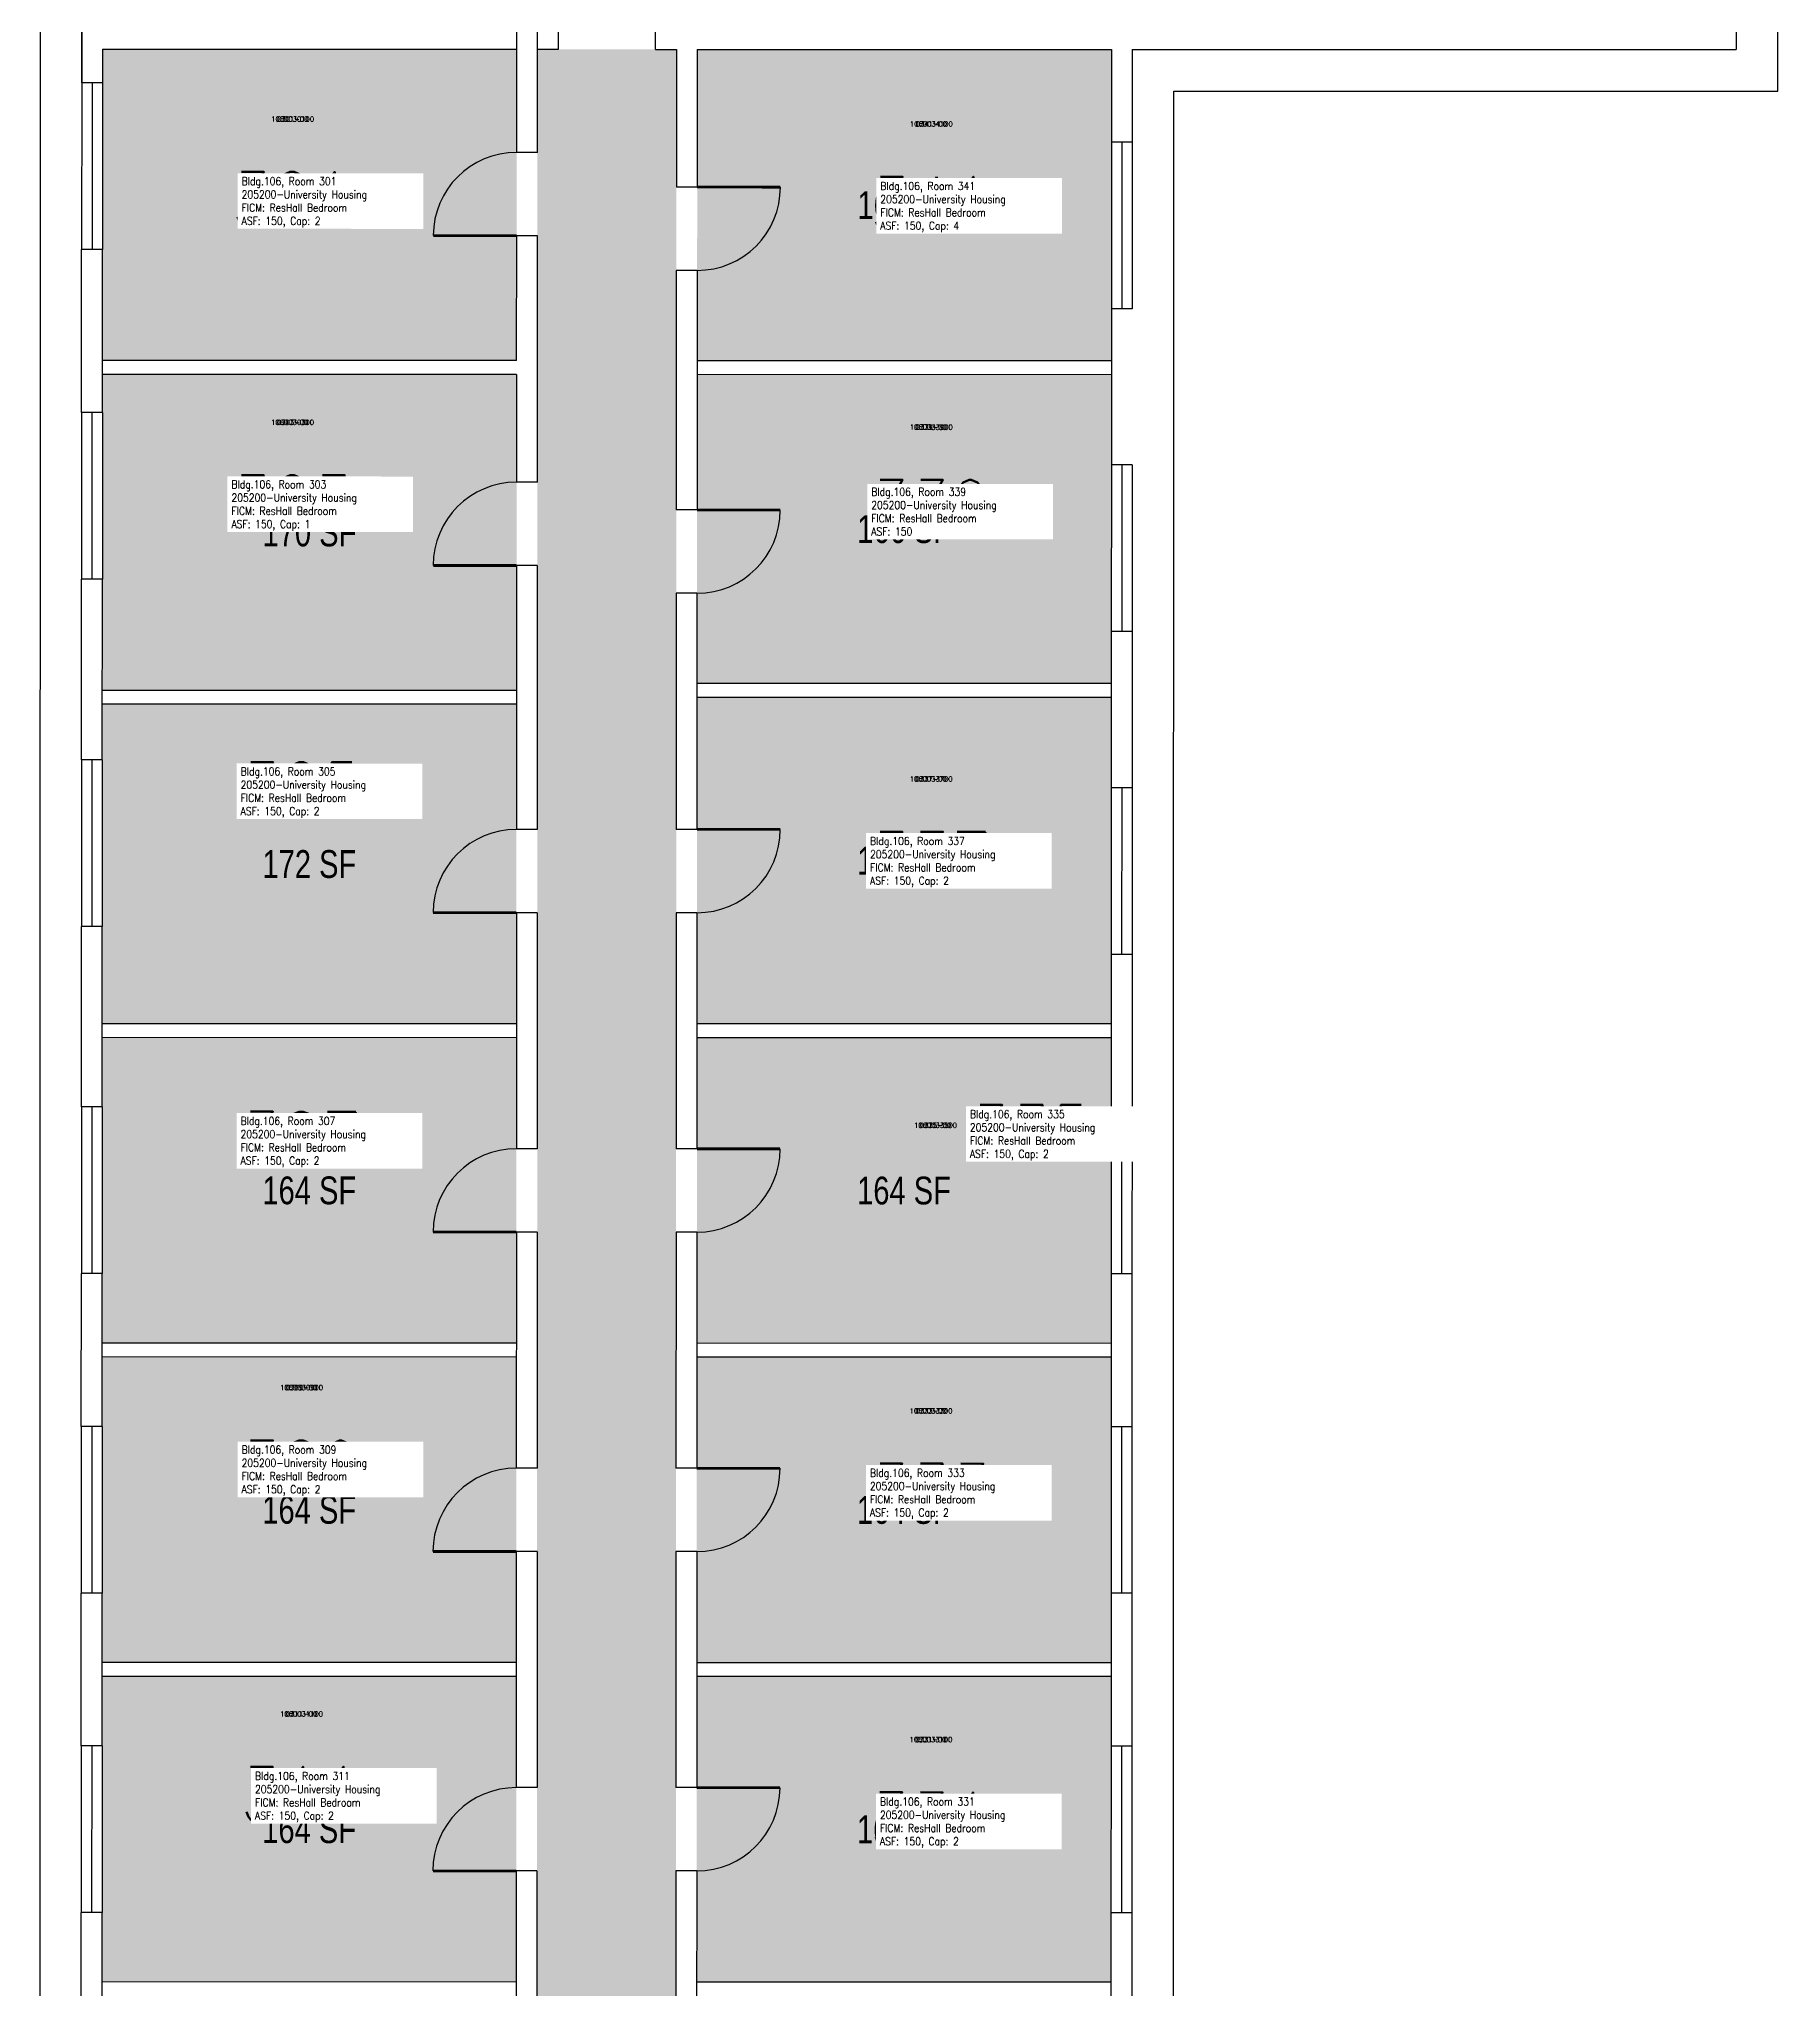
# Model space of a CAD drawing. Header units: inches. Extents: x -18 to 766, y -18 to 3747.
# Drawn here: x -18 to 733, y 938 to 1780 of the extents above; entities that cross this region are included whole.
import ezdxf
from ezdxf.enums import TextEntityAlignment as Align

# ---------------------------------------------------------------- set-up
doc = ezdxf.new("R2010")
doc.units = ezdxf.units.IN
doc.header["$LTSCALE"] = 0.25
doc.header["$MEASUREMENT"] = 0
for name, color, linetype in [('A-DOOR', 2, 'CONTINUOUS'), ('A-GLAZ', 1, 'CONTINUOUS'), ('A-GLAZ-SILL', 2, 'CONTINUOUS'), ('A-IDEN-RNUM', 7, 'CONTINUOUS'), ('A-IDEN-SNUM', 4, 'CONTINUOUS'), ('A-IDEN-VNUM', 4, 'CONTINUOUS'), ('A-ROOF', 2, 'CONTINUOUS'), ('A-WALL', 5, 'CONTINUOUS'), ('AREA-TEXT', 3, 'CONTINUOUS'), ('Rooms-Category-Color', 7, 'CONTINUOUS'), ('Rooms-College-Color', 7, 'CONTINUOUS'), ('Rooms-Department-Color', 7, 'CONTINUOUS'), ('Rooms-Division-Color', 7, 'CONTINUOUS'), ('Rooms-Information', 7, 'CONTINUOUS')]:
    doc.layers.add(name, color=color, linetype=linetype)
doc.styles.add('AREA', font='arial.ttf', dxfattribs={"width": 0.75, "height": 24})
doc.styles.add('ROOMSNUMBER', font='SIMPLEX.shx', dxfattribs={"height": 0.18})
doc.styles.add('ROOMVNUMBER', font='simplex.shx', dxfattribs={"width": 0.85})

msp = doc.modelspace()

# ---------------------------------------------------------------- hatches: boundary and pattern name
at = {"layer": 'Rooms-Category-Color', "true_color": 0x728ef3}
for points in [[(188.44, 1775.95), (9.44, 1776), (9.43, 1747.99), (9.42, 1675.99), (9.41, 1641.5), (188.37, 1641.45)], [(445.49, 1666.39), (445.51, 1738.39), (445.52, 1775.89), (266.48, 1775.93), (266.37, 1641.43), (445.41, 1641.39)], [(188.37, 1635.45), (9.41, 1635.5), (9.4, 1605.5), (9.38, 1533.5), (9.37, 1499.01), (188.33, 1498.97)], [(445.38, 1525.89), (445.4, 1597.89), (445.41, 1635.39), (266.37, 1635.43), (266.33, 1501.94), (445.37, 1501.9)], [(188.33, 1492.97), (9.37, 1493.01), (9.36, 1469.01), (9.35, 1397.01), (9.34, 1355), (188.3, 1354.95)], [(445.34, 1384.89), (445.36, 1456.89), (445.37, 1495.9), (266.33, 1495.93), (266.3, 1354.93), (445.34, 1354.89)], [(188.29, 1348.95), (9.33, 1349), (9.33, 1319), (9.31, 1247), (9.3, 1217), (188.26, 1216.95)], [(445.31, 1246.89), (445.33, 1318.89), (445.33, 1348.89), (266.29, 1348.93), (266.26, 1216.93), (445.3, 1216.89)], [(188.26, 1210.95), (9.3, 1211), (9.29, 1181), (9.27, 1109), (9.27, 1079), (188.23, 1078.95)], [(445.27, 1108.89), (445.29, 1180.89), (445.3, 1210.89), (266.26, 1210.93), (266.23, 1078.93), (445.27, 1078.89)], [(188.23, 1072.95), (9.27, 1073), (9.26, 1043), (9.24, 971), (9.23, 941), (188.19, 940.95)], [(445.24, 970.89), (445.26, 1042.89), (445.27, 1072.89), (266.23, 1072.93), (266.19, 940.93), (445.23, 940.89)]]:
    msp.add_hatch(color=171, dxfattribs=at).paths.add_polyline_path(points)
at = {"layer": 'Rooms-Category-Color', "true_color": 0xadadad}
msp.add_hatch(color=253, dxfattribs=at).paths.add_polyline_path([(266.11, 617.93), (257.11, 617.94), (257.48, 1775.94), (197.4, 1775.95), (197.4, 1772.95), (197, 154.95), (197.04, 154.95), (197, 8.95), (257, 8.94), (257.09, 526.94), (269.09, 526.93), (269.1, 555.94), (257.1, 555.94), (257.1, 564.94), (266.1, 564.93), (266.1, 559.93), (284.1, 559.93), (284.11, 622.93), (266.11, 622.93)])
at = {"layer": 'Rooms-College-Color', "true_color": 0xadadad}
for points in [[(188.44, 1775.95), (9.44, 1776), (9.43, 1747.99), (9.42, 1675.99), (9.41, 1641.5), (188.37, 1641.45)], [(266.11, 617.93), (257.11, 617.94), (257.48, 1775.94), (197.4, 1775.95), (197.4, 1772.95), (197, 154.95), (197.04, 154.95), (197, 8.95), (257, 8.94), (257.09, 526.94), (269.09, 526.93), (269.1, 555.94), (257.1, 555.94), (257.1, 564.94), (266.1, 564.93), (266.1, 559.93), (284.1, 559.93), (284.11, 622.93), (266.11, 622.93)], [(445.49, 1666.39), (445.51, 1738.39), (445.52, 1775.89), (266.48, 1775.93), (266.37, 1641.43), (445.41, 1641.39)], [(188.37, 1635.45), (9.41, 1635.5), (9.4, 1605.5), (9.38, 1533.5), (9.37, 1499.01), (188.33, 1498.97)], [(445.38, 1525.89), (445.4, 1597.89), (445.41, 1635.39), (266.37, 1635.43), (266.33, 1501.94), (445.37, 1501.9)], [(188.33, 1492.97), (9.37, 1493.01), (9.36, 1469.01), (9.35, 1397.01), (9.34, 1355), (188.3, 1354.95)], [(445.34, 1384.89), (445.36, 1456.89), (445.37, 1495.9), (266.33, 1495.93), (266.3, 1354.93), (445.34, 1354.89)], [(188.29, 1348.95), (9.33, 1349), (9.33, 1319), (9.31, 1247), (9.3, 1217), (188.26, 1216.95)], [(445.31, 1246.89), (445.33, 1318.89), (445.33, 1348.89), (266.29, 1348.93), (266.26, 1216.93), (445.3, 1216.89)], [(188.26, 1210.95), (9.3, 1211), (9.29, 1181), (9.27, 1109), (9.27, 1079), (188.23, 1078.95)], [(445.27, 1108.89), (445.29, 1180.89), (445.3, 1210.89), (266.26, 1210.93), (266.23, 1078.93), (445.27, 1078.89)], [(188.23, 1072.95), (9.27, 1073), (9.26, 1043), (9.24, 971), (9.23, 941), (188.19, 940.95)], [(445.24, 970.89), (445.26, 1042.89), (445.27, 1072.89), (266.23, 1072.93), (266.19, 940.93), (445.23, 940.89)]]:
    msp.add_hatch(color=253, dxfattribs=at).paths.add_polyline_path(points)
at = {"layer": 'Rooms-Department-Color', "true_color": 0x604aed}
for points in [[(188.44, 1775.95), (9.44, 1776), (9.43, 1747.99), (9.42, 1675.99), (9.41, 1641.5), (188.37, 1641.45)], [(445.49, 1666.39), (445.51, 1738.39), (445.52, 1775.89), (266.48, 1775.93), (266.37, 1641.43), (445.41, 1641.39)], [(188.37, 1635.45), (9.41, 1635.5), (9.4, 1605.5), (9.38, 1533.5), (9.37, 1499.01), (188.33, 1498.97)], [(445.38, 1525.89), (445.4, 1597.89), (445.41, 1635.39), (266.37, 1635.43), (266.33, 1501.94), (445.37, 1501.9)], [(188.33, 1492.97), (9.37, 1493.01), (9.36, 1469.01), (9.35, 1397.01), (9.34, 1355), (188.3, 1354.95)], [(445.34, 1384.89), (445.36, 1456.89), (445.37, 1495.9), (266.33, 1495.93), (266.3, 1354.93), (445.34, 1354.89)], [(188.29, 1348.95), (9.33, 1349), (9.33, 1319), (9.31, 1247), (9.3, 1217), (188.26, 1216.95)], [(445.31, 1246.89), (445.33, 1318.89), (445.33, 1348.89), (266.29, 1348.93), (266.26, 1216.93), (445.3, 1216.89)], [(188.26, 1210.95), (9.3, 1211), (9.29, 1181), (9.27, 1109), (9.27, 1079), (188.23, 1078.95)], [(445.27, 1108.89), (445.29, 1180.89), (445.3, 1210.89), (266.26, 1210.93), (266.23, 1078.93), (445.27, 1078.89)], [(188.23, 1072.95), (9.27, 1073), (9.26, 1043), (9.24, 971), (9.23, 941), (188.19, 940.95)], [(445.24, 970.89), (445.26, 1042.89), (445.27, 1072.89), (266.23, 1072.93), (266.19, 940.93), (445.23, 940.89)]]:
    msp.add_hatch(color=173, dxfattribs=at).paths.add_polyline_path(points)
at = {"layer": 'Rooms-Department-Color', "true_color": 0xacacac}
msp.add_hatch(color=253, dxfattribs=at).paths.add_polyline_path([(266.11, 617.93), (257.11, 617.94), (257.48, 1775.94), (197.4, 1775.95), (197.4, 1772.95), (197, 154.95), (197.04, 154.95), (197, 8.95), (257, 8.94), (257.09, 526.94), (269.09, 526.93), (269.1, 555.94), (257.1, 555.94), (257.1, 564.94), (266.1, 564.93), (266.1, 559.93), (284.1, 559.93), (284.11, 622.93), (266.11, 622.93)])
at = {"layer": 'Rooms-Division-Color', "true_color": 0x604aed}
for points in [[(188.44, 1775.95), (9.44, 1776), (9.43, 1747.99), (9.42, 1675.99), (9.41, 1641.5), (188.37, 1641.45)], [(445.49, 1666.39), (445.51, 1738.39), (445.52, 1775.89), (266.48, 1775.93), (266.37, 1641.43), (445.41, 1641.39)], [(188.37, 1635.45), (9.41, 1635.5), (9.4, 1605.5), (9.38, 1533.5), (9.37, 1499.01), (188.33, 1498.97)], [(445.38, 1525.89), (445.4, 1597.89), (445.41, 1635.39), (266.37, 1635.43), (266.33, 1501.94), (445.37, 1501.9)], [(188.33, 1492.97), (9.37, 1493.01), (9.36, 1469.01), (9.35, 1397.01), (9.34, 1355), (188.3, 1354.95)], [(445.34, 1384.89), (445.36, 1456.89), (445.37, 1495.9), (266.33, 1495.93), (266.3, 1354.93), (445.34, 1354.89)], [(188.29, 1348.95), (9.33, 1349), (9.33, 1319), (9.31, 1247), (9.3, 1217), (188.26, 1216.95)], [(445.31, 1246.89), (445.33, 1318.89), (445.33, 1348.89), (266.29, 1348.93), (266.26, 1216.93), (445.3, 1216.89)], [(188.26, 1210.95), (9.3, 1211), (9.29, 1181), (9.27, 1109), (9.27, 1079), (188.23, 1078.95)], [(445.27, 1108.89), (445.29, 1180.89), (445.3, 1210.89), (266.26, 1210.93), (266.23, 1078.93), (445.27, 1078.89)], [(188.23, 1072.95), (9.27, 1073), (9.26, 1043), (9.24, 971), (9.23, 941), (188.19, 940.95)], [(445.24, 970.89), (445.26, 1042.89), (445.27, 1072.89), (266.23, 1072.93), (266.19, 940.93), (445.23, 940.89)]]:
    msp.add_hatch(color=173, dxfattribs=at).paths.add_polyline_path(points)
at = {"layer": 'Rooms-Division-Color', "true_color": 0xadadad}
msp.add_hatch(color=253, dxfattribs=at).paths.add_polyline_path([(266.11, 617.93), (257.11, 617.94), (257.48, 1775.94), (197.4, 1775.95), (197.4, 1772.95), (197, 154.95), (197.04, 154.95), (197, 8.95), (257, 8.94), (257.09, 526.94), (269.09, 526.93), (269.1, 555.94), (257.1, 555.94), (257.1, 564.94), (266.1, 564.93), (266.1, 559.93), (284.1, 559.93), (284.11, 622.93), (266.11, 622.93)])

# ---------------------------------------------------------------- linework, layer by layer
at = {"layer": 'A-DOOR', "const_width": 1.2}
for points in [[(266.39, 1716.43), (302.39, 1716.42)], [(188.38, 1695.44), (152.38, 1695.45)], [(266.35, 1576.93), (302.35, 1576.93)], [(188.34, 1552.95), (152.34, 1552.96)], [(266.32, 1438.93), (302.32, 1438.93)], [(188.31, 1402.95), (152.31, 1402.96)], [(266.28, 1300.93), (302.28, 1300.93)], [(188.27, 1264.95), (152.27, 1264.96)], [(266.25, 1162.93), (302.25, 1162.93)], [(188.24, 1126.95), (152.24, 1126.96)], [(266.21, 1024.93), (302.21, 1024.93)], [(188.2, 988.95), (152.2, 988.96)]]:
    msp.add_lwpolyline(points, dxfattribs=at)
at = {"layer": 'A-DOOR'}
for centre, start, end in [((188.38, 1695.44), 89.98581, 179.98581), ((266.39, 1716.43), 269.98581, 359.98581), ((188.34, 1552.95), 89.98581, 179.98581), ((266.35, 1576.93), 269.98581, 359.98581), ((188.31, 1402.95), 89.98581, 179.98581), ((266.32, 1438.93), 269.98581, 359.98581), ((188.27, 1264.95), 89.98581, 179.98581), ((266.28, 1300.93), 269.98581, 359.98581), ((188.24, 1126.95), 89.98581, 179.98581), ((266.25, 1162.93), 269.98581, 359.98581), ((188.2, 988.95), 89.98581, 179.98581), ((266.21, 1024.93), 269.98581, 359.98581)]:
    msp.add_arc(centre, 36, start, end, dxfattribs=at)
at = {"layer": 'A-GLAZ'}
for p, q in [((4.92, 1761.5), (4.91, 1689.5)), ((449.9, 1735.86), (449.88, 1663.86)), ((4.92, 1689.5), (4.92, 1689.48)), ((449.91, 1663.88), (449.91, 1663.86)), ((4.89, 1619.01), (4.87, 1547.01)), ((449.9, 1596.37), (449.88, 1524.37)), ((4.88, 1547.01), (4.88, 1546.99)), ((4.86, 1468.99), (4.85, 1396.99)), ((449.86, 1456.87), (449.84, 1384.87)), ((4.83, 1318.98), (4.81, 1246.98)), ((449.83, 1318.89), (449.81, 1246.87)), ((4.79, 1180.98), (4.77, 1108.98)), ((449.79, 1180.87), (449.77, 1108.87)), ((4.76, 1042.98), (4.74, 970.98)), ((449.76, 1042.87), (449.74, 970.87))]:
    msp.add_line(p, q, dxfattribs=at)
at = {"layer": 'A-GLAZ-SILL'}
for p, q in [((0.44, 1761.5), (0.42, 1689.5)), ((9.44, 1761.5), (9.42, 1689.5)), ((445.43, 1735.88), (445.41, 1663.88)), ((454.43, 1735.88), (454.41, 1663.88)), ((0.4, 1619.01), (0.38, 1547.01)), ((9.4, 1619.01), (9.38, 1547.01)), ((445.4, 1596.38), (445.38, 1524.38)), ((454.4, 1596.38), (454.38, 1524.38)), ((0.36, 1469.01), (0.35, 1397.01)), ((9.36, 1469.01), (9.35, 1397.01)), ((445.36, 1456.89), (445.34, 1384.89)), ((454.36, 1456.89), (454.34, 1384.89)), ((0.33, 1319), (0.31, 1247)), ((9.33, 1319), (9.31, 1247)), ((445.33, 1318.89), (445.31, 1246.89)), ((454.33, 1318.89), (454.31, 1246.89)), ((0.29, 1181), (0.27, 1109)), ((9.29, 1181), (9.27, 1109)), ((445.29, 1180.89), (445.27, 1108.89)), ((454.29, 1180.89), (454.27, 1108.89)), ((0.26, 1043), (0.24, 971)), ((9.26, 1043), (9.24, 971)), ((445.26, 1042.89), (445.24, 970.89)), ((454.26, 1042.89), (454.24, 970.89))]:
    msp.add_line(p, q, dxfattribs=at)
at = {"layer": 'A-ROOF'}
msp.add_lwpolyline([(733.48, 1931.82), (660.48, 1931.84), (660.9, 3631.84), (472.9, 3631.88), (472.93, 3746.88), (170.93, 3746.96), (170.45, 1802.96), (-17.55, 1803), (-18, -18), (284, -18.07), (284.02, 96.93), (472.02, 96.88), (472.44, 1757.88), (733.44, 1757.82)], close=True, dxfattribs=at)
at = {"layer": 'A-WALL'}
for p, q in [((188.43, 1731.44), (188.53, 2121.96)), ((197.43, 1731.44), (197.53, 2121.96)), ((715.47, 1913.82), (715.44, 1775.82)), ((0.44, 1761.5), (0.44, 1785)), ((0.44, 1785), (0.44, 1761.5)), ((206.46, 1775.95), (206.46, 1784.95)), ((248.46, 1775.94), (248.46, 1784.94)), ((9.44, 1776), (188.4, 1775.95)), ((9.44, 1776), (188.44, 1775.95)), ((9.44, 1776), (9.44, 1761.5)), ((197.44, 1775.95), (206.46, 1775.95)), ((248.46, 1775.94), (257.48, 1775.94)), ((257.48, 1775.94), (257.46, 1716.43)), ((266.48, 1775.93), (266.46, 1716.43)), ((266.48, 1775.93), (445.44, 1775.89)), ((445.44, 1775.89), (445.43, 1735.88)), ((445.48, 1775.89), (445.52, 1775.89)), ((454.4, 1775.89), (454.39, 1735.88)), ((454.4, 1775.89), (715.44, 1775.82)), ((9.44, 1761.5), (0.44, 1761.5)), ((454.39, 1735.88), (445.43, 1735.88)), ((197.43, 1731.44), (188.39, 1731.44)), ((266.46, 1716.43), (257.46, 1716.43)), ((197.42, 1695.44), (188.38, 1695.44)), ((188.41, 1641.45), (188.42, 1695.44)), ((197.39, 1588.95), (197.42, 1695.44)), ((0.4, 1619.01), (0.42, 1689.5)), ((9.42, 1689.5), (0.42, 1689.5)), ((9.4, 1619.01), (9.42, 1689.5)), ((257.38, 1680.43), (257.35, 1576.94)), ((266.38, 1680.43), (257.38, 1680.43)), ((266.38, 1680.43), (266.35, 1576.93)), ((445.41, 1663.88), (445.4, 1596.38)), ((454.41, 1663.88), (445.41, 1663.88)), ((188.41, 1641.45), (9.41, 1641.5)), ((188.37, 1635.45), (9.41, 1635.5)), ((188.37, 1635.45), (188.35, 1588.95)), ((445.41, 1641.39), (266.37, 1641.43)), ((445.41, 1635.39), (266.37, 1635.43)), ((9.4, 1619.01), (0.4, 1619.01)), ((454.36, 1596.38), (445.4, 1596.38)), ((197.39, 1588.95), (188.35, 1588.95)), ((266.35, 1576.93), (257.35, 1576.94)), ((188.34, 1552.95), (188.32, 1438.95)), ((197.34, 1552.95), (188.34, 1552.95)), ((197.34, 1552.95), (197.32, 1438.95)), ((0.36, 1469.01), (0.38, 1547.01)), ((9.38, 1547.01), (0.38, 1547.01)), ((9.36, 1469.01), (9.38, 1547.01)), ((257.34, 1540.94), (257.32, 1438.94)), ((266.34, 1540.93), (257.34, 1540.94)), ((266.34, 1540.93), (266.32, 1438.93)), ((445.38, 1524.38), (445.36, 1456.89)), ((454.38, 1524.38), (445.38, 1524.38)), ((454.38, 1524.38), (454.36, 1456.89)), ((445.37, 1501.9), (266.33, 1501.94)), ((188.33, 1498.97), (9.37, 1499.01)), ((188.33, 1492.97), (9.37, 1493.01)), ((445.37, 1495.9), (266.33, 1495.94)), ((9.36, 1469.01), (0.36, 1469.01)), ((454.32, 1456.89), (445.36, 1456.89)), ((197.32, 1438.95), (188.32, 1438.95)), ((266.32, 1438.93), (257.32, 1438.94)), ((188.31, 1402.95), (188.28, 1300.95)), ((197.31, 1402.95), (188.31, 1402.95)), ((197.31, 1402.95), (197.28, 1300.95)), ((257.31, 1402.94), (257.28, 1300.94)), ((266.31, 1402.93), (257.31, 1402.94)), ((266.31, 1402.93), (266.28, 1300.93)), ((0.33, 1319), (0.35, 1397.01)), ((9.35, 1397.01), (0.35, 1397.01)), ((9.33, 1319), (9.35, 1397.01)), ((445.34, 1384.89), (445.33, 1318.89)), ((454.34, 1384.89), (445.34, 1384.89)), ((454.34, 1384.89), (454.33, 1318.89)), ((188.29, 1348.95), (9.33, 1349)), ((188.3, 1354.95), (9.34, 1355)), ((445.33, 1348.89), (266.29, 1348.93)), ((445.34, 1354.89), (266.3, 1354.93)), ((9.33, 1319), (0.33, 1319)), ((454.33, 1318.89), (445.33, 1318.89)), ((197.28, 1300.95), (188.28, 1300.95)), ((266.28, 1300.93), (257.28, 1300.94)), ((188.27, 1264.95), (188.25, 1162.95)), ((197.27, 1264.95), (188.27, 1264.95)), ((197.27, 1264.95), (197.25, 1162.95)), ((257.27, 1264.94), (257.25, 1162.94)), ((266.27, 1264.93), (257.27, 1264.94)), ((266.27, 1264.93), (266.25, 1162.93)), ((0.29, 1181), (0.31, 1247)), ((9.31, 1247), (0.31, 1247)), ((9.29, 1181), (9.31, 1247)), ((445.31, 1246.89), (445.29, 1180.89)), ((454.31, 1246.89), (445.31, 1246.89)), ((454.31, 1246.89), (454.29, 1180.89)), ((188.26, 1216.95), (9.3, 1217)), ((445.3, 1216.89), (266.26, 1216.93)), ((188.26, 1210.95), (9.3, 1211)), ((445.3, 1210.89), (266.26, 1210.93)), ((9.29, 1181), (0.29, 1181)), ((454.29, 1180.89), (445.29, 1180.89)), ((197.25, 1162.95), (188.25, 1162.95)), ((266.25, 1162.93), (257.25, 1162.94)), ((188.24, 1126.95), (188.21, 1024.95)), ((197.24, 1126.95), (188.24, 1126.95)), ((197.24, 1126.95), (197.21, 1024.95)), ((257.24, 1126.94), (257.21, 1024.94)), ((266.24, 1126.93), (257.24, 1126.94)), ((266.24, 1126.93), (266.21, 1024.93)), ((0.26, 1043), (0.27, 1109)), ((9.27, 1109), (0.27, 1109)), ((9.26, 1043), (9.27, 1109)), ((445.27, 1108.89), (445.26, 1042.89)), ((454.27, 1108.89), (445.27, 1108.89)), ((454.27, 1108.89), (454.26, 1042.89)), ((188.23, 1078.95), (9.27, 1079)), ((445.27, 1078.89), (266.23, 1078.93)), ((188.23, 1072.95), (9.27, 1073)), ((445.27, 1072.89), (266.23, 1072.93)), ((9.26, 1043), (0.26, 1043)), ((454.26, 1042.89), (445.26, 1042.89)), ((197.21, 1024.95), (188.21, 1024.95)), ((266.21, 1024.93), (257.21, 1024.94)), ((188.2, 988.95), (188.18, 886.95)), ((197.2, 988.95), (188.2, 988.95)), ((197.2, 988.95), (197.18, 886.95)), ((257.2, 988.94), (257.18, 886.94)), ((266.2, 988.93), (257.2, 988.94)), ((266.2, 988.93), (266.18, 886.93)), ((0.22, 905), (0.24, 971)), ((9.24, 971), (0.24, 971)), ((9.22, 905), (9.24, 971)), ((445.24, 970.89), (445.19, 781.89)), ((454.24, 970.89), (445.24, 970.89)), ((454.24, 970.89), (454.19, 781.89)), ((188.19, 940.95), (9.23, 941)), ((445.23, 940.89), (266.19, 940.93))]:
    msp.add_line(p, q, dxfattribs=at)

# ---------------------------------------------------------------- texts
at = {"layer": 'A-IDEN-RNUM', "style": 'ROOMSNUMBER'}
for s, p in [('0301-00', (91.62, 1745.78)), ('0341-00', (367.62, 1743.71)), ('0303-00', (91.58, 1614.78)), ('0339-00', (367.58, 1612.71)), ('0305-00', (90.8, 1462.32)), ('0337-00', (367.55, 1460.71)), ('0307-00', (100.25, 1304.99)), ('0335-00', (369.42, 1311.09)), ('0309-00', (95.48, 1197.78)), ('0333-00', (367.48, 1187.71)), ('0311-00', (95.45, 1056.78)), ('0331-00', (367.44, 1045.71))]:
    msp.add_text(s, height=2.16, rotation=359.98581, dxfattribs=at).set_placement(p, align=Align.MIDDLE)
at = {"layer": 'A-IDEN-SNUM', "style": 'ROOMSNUMBER'}
for s, p in [('1060030100', (91.62, 1745.78)), ('1060034100', (367.62, 1743.71)), ('1060030300', (91.58, 1614.78)), ('1060033900', (367.58, 1612.71)), ('1060030500', (90.8, 1462.32)), ('1060033700', (367.55, 1460.71)), ('1060030700', (100.25, 1304.99)), ('1060033500', (369.42, 1311.09)), ('1060030900', (95.48, 1197.78)), ('1060033300', (367.48, 1187.71)), ('1060031100', (95.45, 1056.78)), ('1060033100', (367.44, 1045.71))]:
    msp.add_text(s, height=2.16, rotation=359.98581, dxfattribs=at).set_placement(p, align=Align.MIDDLE)
at = {"layer": 'A-IDEN-VNUM', "style": 'ROOMVNUMBER', "width": 0.85}
for s, p in [('301', (91.42, 1710.98)), ('341', (367.42, 1708.91)), ('303', (91.39, 1579.98)), ('339', (367.39, 1577.91)), ('305', (95.36, 1455.98)), ('337', (367.35, 1425.91)), ('307', (95.32, 1304.98)), ('335', (410.49, 1307.9)), ('309', (95.29, 1162.98)), ('333', (367.29, 1152.91)), ('311', (95.25, 1021.98)), ('331', (367.25, 1010.91))]:
    msp.add_text(s, height=24, rotation=359.98581, dxfattribs=at).set_placement(p, align=Align.MIDDLE)
at = {"layer": 'AREA-TEXT', "style": 'AREA', "width": 0.75}
for s, p in [('167 SF', (98.92, 1708.73)), ('167 SF', (355.94, 1708.66)), ('170 SF', (98.87, 1567.23)), ('166 SF', (355.87, 1568.66)), ('172 SF', (98.83, 1423.98)), ('175 SF', (355.83, 1425.41)), ('164 SF', (98.8, 1282.98)), ('164 SF', (355.8, 1282.91)), ('164 SF', (98.76, 1144.98)), ('164 SF', (355.76, 1144.91)), ('164 SF', (98.73, 1006.98)), ('164 SF', (355.73, 1006.91))]:
    msp.add_text(s, height=12, dxfattribs=at).set_placement(p, align=Align.MIDDLE_CENTER)

# ---------------------------------------------------------------- next in the draw order: texts
at = {"layer": 'Rooms-Information', "char_height": 3.4286, "width": 76.8, "attachment_point": 7, "rotation": 359.98581, "style": 'ROOMVNUMBER', "bg_fill": 3, "box_fill_scale": 1.5, "bg_fill_color": 256, "bg_fill_true_color": 13158600, "bg_fill_transparency": 0}
for s, insert in [('Bldg.106, Room 301^M^J205200-University Housing^M^JFICM: ResHall Bedroom^M^JASF: 150, Cap: 2', (69.56, 1698.98)), ('Bldg.106, Room 341^M^J205200-University Housing^M^JFICM: ResHall Bedroom^M^JASF: 150, Cap: 4', (345.56, 1696.91)), ('Bldg.106, Room 303^M^J205200-University Housing^M^JFICM: ResHall Bedroom^M^JASF: 150, Cap: 1', (65.16, 1567.98)), ('Bldg.106, Room 339^M^J205200-University Housing^M^JFICM: ResHall Bedroom^M^JASF: 150', (341.64, 1565.92)), ('Bldg.106, Room 305^M^J205200-University Housing^M^JFICM: ResHall Bedroom^M^JASF: 150, Cap: 2', (69.13, 1443.98)), ('Bldg.106, Room 337^M^J205200-University Housing^M^JFICM: ResHall Bedroom^M^JASF: 150, Cap: 2', (341.12, 1413.92)), ('Bldg.106, Room 307^M^J205200-University Housing^M^JFICM: ResHall Bedroom^M^JASF: 150, Cap: 2', (69.09, 1292.98)), ('Bldg.106, Room 335^M^J205200-University Housing^M^JFICM: ResHall Bedroom^M^JASF: 150, Cap: 2', (384.26, 1295.9)), ('Bldg.106, Room 309^M^J205200-University Housing^M^JFICM: ResHall Bedroom^M^JASF: 150, Cap: 2', (69.54, 1150.98)), ('Bldg.106, Room 333^M^J205200-University Housing^M^JFICM: ResHall Bedroom^M^JASF: 150, Cap: 2', (341.05, 1140.92)), ('Bldg.106, Room 311^M^J205200-University Housing^M^JFICM: ResHall Bedroom^M^JASF: 150, Cap: 2', (75.34, 1009.98)), ('Bldg.106, Room 331^M^J205200-University Housing^M^JFICM: ResHall Bedroom^M^JASF: 150, Cap: 2', (345.39, 998.91))]:
    msp.add_mtext(s, dxfattribs=dict(at, insert=insert))

doc.saveas('drawing.dxf')
